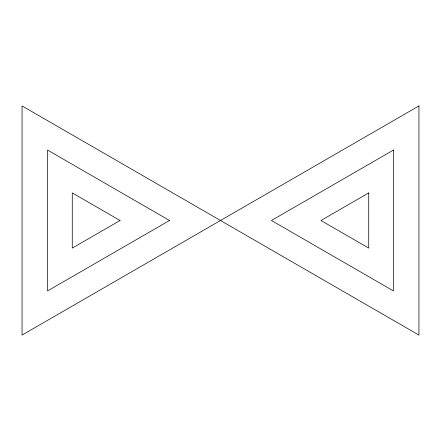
<?xml version="1.0" encoding="UTF-8"?>
<svg xmlns="http://www.w3.org/2000/svg" width="441" height="441" viewBox="0 0 441 441"><rect width="100%" height="100%" fill="white"/><g stroke="black" fill="none" stroke-linecap="round" stroke-linejoin="round"><path stroke-width="0.66" d="M120.062 220.5L72.269 248.096L72.269 192.904L120.062 220.5M169.537 220.5L47.529 290.944L47.529 150.056L169.537 220.5M418.95 105.923L22.05 335.077L22.05 105.923L418.95 335.077L418.95 105.923M393.471 150.056L271.463 220.5L393.471 290.944L393.471 150.056M368.731 192.904L320.938 220.5L368.731 248.096L368.731 192.904"/></g></svg>
